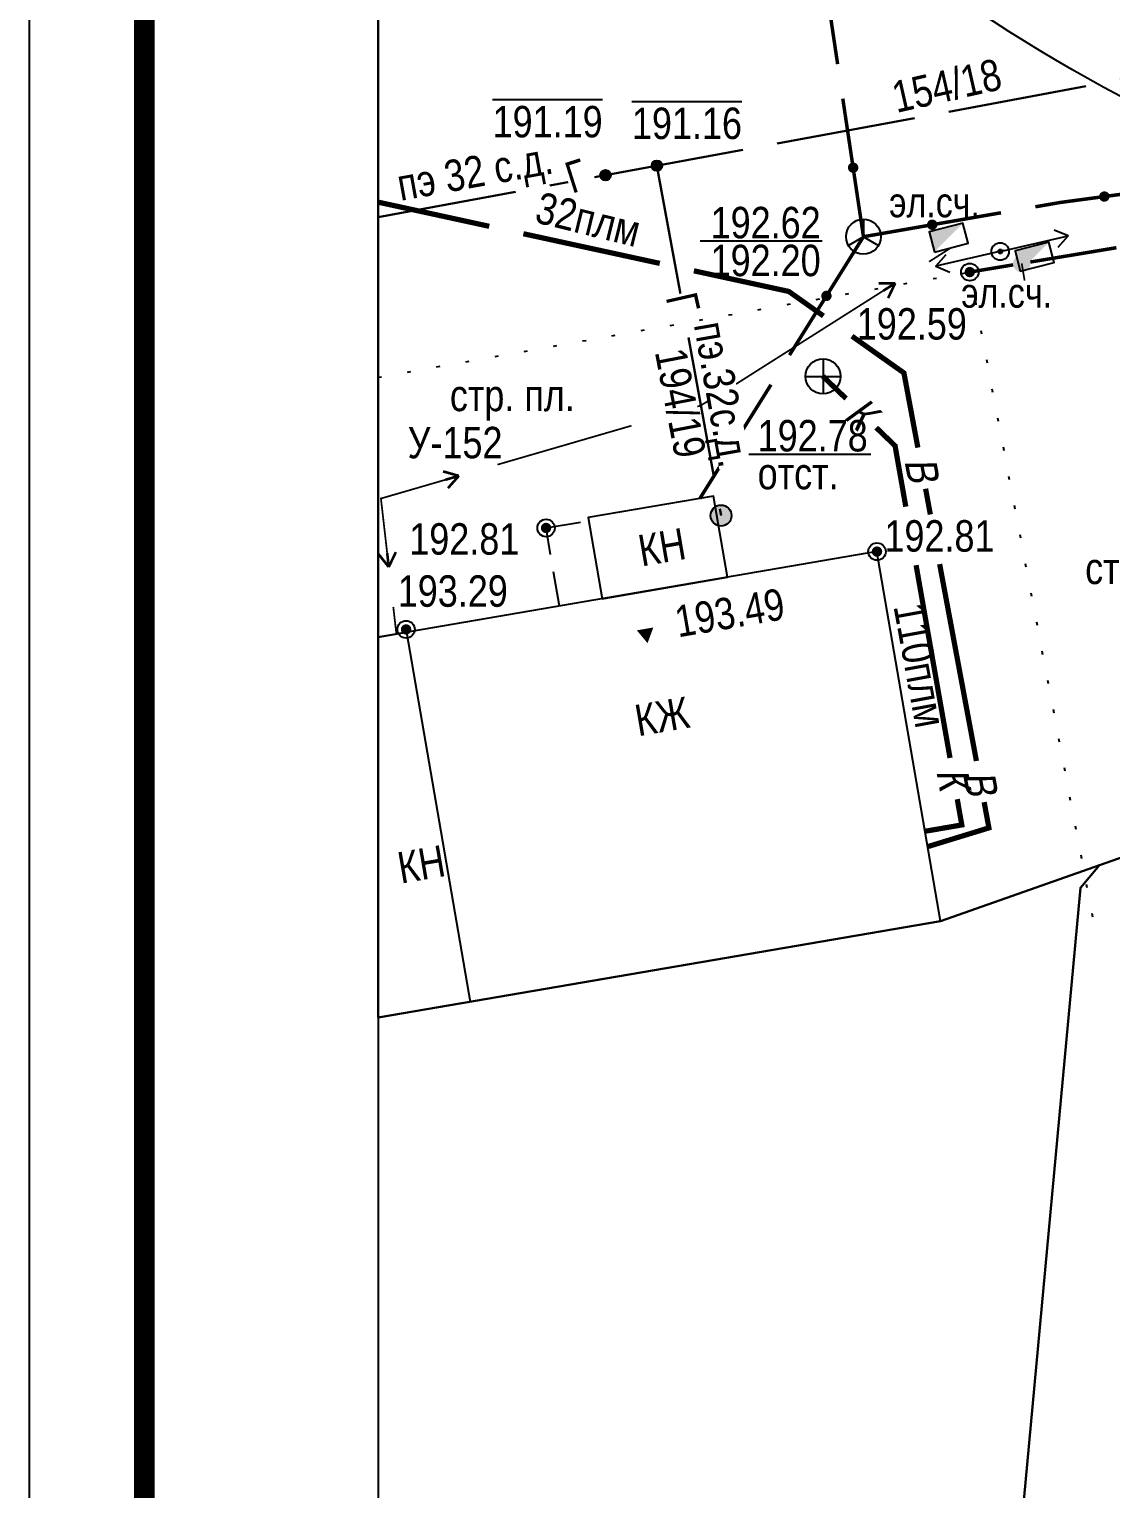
# Model space of a CAD drawing. Header units: millimetres. Extents: x 5990 to 6530, y 11230 to 11520.
# Drawn here: x 5990 to 6020.99, y 11453.14 to 11494.96 of the extents above; entities that cross this region are included whole.
import ezdxf
from ezdxf.enums import TextEntityAlignment as Align

# ---------------------------------------------------------------- set-up
doc = ezdxf.new("R2010")
doc.units = ezdxf.units.MM
doc.header["$PDMODE"] = 32
doc.header["$PDSIZE"] = 0.5
for name, pattern in [('46200000', [3, 2, -1]), ('71999999', [1.7, 0.2, -1.5]), ('g5_122', [5, 4, -1])]:
    doc.linetypes.add(name, pattern=pattern)
for name, color, linetype in [('01 ПЛАНШЕТ', 7, 'Continuous'), ('03 ЗДАНИЯ И ИХ ЧАСТИ', 7, 'Continuous'), ('04 ПРОМЫШЛЕННЫЕ И СОЦ.-КУЛЬТ. ОБЪЕКТЫ', 7, 'Continuous'), ('05 ГАЗОПРОВОД', 7, 'Continuous'), ('06 ВОДОПРОВОД', 7, 'Continuous'), ('07 ЭЛЕКТРОКАБЕЛЬ', 7, 'Continuous'), ('08 ЛЭП', 7, 'Continuous'), ('09 СВЯЗЬ', 7, 'Continuous'), ('10 КАНАЛИЗАЦИЯ', 7, 'Continuous'), ('15 РЕЛЬЕФ', 7, 'Continuous'), ('17 ОГРАЖДЕНИЯ', 7, 'Continuous')]:
    doc.layers.add(name, color=color, linetype=linetype)
doc.layers.add('18 ГРАНИЦА ТОПОСЪЕМКИ', color=7, linetype='Continuous', plot=False)
doc.styles.add('Д-431', font='ARIALNI_1.TTF', dxfattribs={"height": 0.9})
doc.styles.add('Р-131', font='ARIALN.TTF')

# ---------------------------------------------------------------- blocks, each defined once
blk = doc.blocks.new('48100000')
at = {"color": 7}
blk.add_solid([(0, 0), (-0.48, 0.83), (0.48, 0.83)], dxfattribs=at)
at = {"color": 7, "style": 'Д-431'}
blk.add_attdef('Z', (1.781, 0.028), '', height=1.8, dxfattribs=at)
blk = doc.blocks.new('*U73')
blk.add_hatch(color=1).paths.add_polyline_path([(2, 1.2), (0, 1.2), (0, 0)])
at = {"color": 1}
blk.add_lwpolyline([(0, 0), (2, 0), (2, 1.2), (0, 1.2)], close=True, dxfattribs=at)
blk.add_lwpolyline([(0, 0), (2, 0), (2, 1.2), (0, 1.2)], close=True, dxfattribs=at)
at = {"style": 'Д-431'}
blk.add_attdef('D', (-2.014, 2.572), '', height=1.7, rotation=345.59634, dxfattribs=at)
blk = doc.blocks.new('*U43')
blk.add_lwpolyline([(-9.358, -0.236), (-2.358, -0.236)])
at = {"style": 'Д-431'}
blk.add_attdef('Z1', text='', height=1.8, dxfattribs=at).set_placement((-8.757, 1.709), align=Align.TOP_LEFT)
for tag, p in [('Z2', (-8.757, -2.26)), ('Z3', (-8.707, -4.253)), ('Z4', (-8.707, -6.319))]:
    blk.add_attdef(tag, p, '', height=1.8, dxfattribs=at)
blk.add_wipeout([(-0.114, -0.994), (-0.174, -0.985), (-0.244, -0.97), (-0.278, -0.961), (-0.356, -0.935), (-0.414, -0.91), (-0.492, -0.871), (-0.567, -0.824), (-0.619, -0.785), (-0.671, -0.741), (-0.711, -0.704), (-0.773, -0.635), (-0.798, -0.602), (-0.831, -0.556), (-0.864, -0.503), (-0.898, -0.44), (-0.936, -0.353), (-0.951, -0.308), (-0.966, -0.257), (-0.984, -0.18), (-0.995, -0.101), (-1, -0.027), (-0.999, 0.035), (-0.994, 0.11), (-0.988, 0.157), (-0.98, 0.197), (-0.962, 0.272), (-0.95, 0.312), (-0.936, 0.351), (-0.92, 0.391), (-0.901, 0.433), (-0.879, 0.478), (-0.872, 0.489), (-0.863, 0.505), (-0.855, 0.519), (-0.848, 0.53), (-0.838, 0.546), (-0.829, 0.559), (-0.818, 0.575), (-0.809, 0.588), (-0.802, 0.598), (-0.793, 0.609), (-0.769, 0.64), (-0.76, 0.65), (-0.749, 0.662), (-0.741, 0.671), (-0.729, 0.684), (-0.722, 0.692), (-0.711, 0.703), (-0.7, 0.714), (-0.687, 0.726), (-0.673, 0.739), (-0.665, 0.747), (-0.646, 0.763), (-0.636, 0.771), (-0.624, 0.782), (-0.61, 0.792), (-0.598, 0.802), (-0.584, 0.812), (-0.564, 0.826), (-0.554, 0.833), (-0.531, 0.847), (-0.518, 0.856), (-0.505, 0.863), (-0.49, 0.872), (-0.472, 0.881), (-0.461, 0.887), (-0.445, 0.896), (-0.427, 0.904), (-0.363, 0.932), (-0.333, 0.943), (-0.306, 0.952), (-0.267, 0.964), (-0.22, 0.976), (-0.158, 0.987), (-0.104, 0.995), (0, 1), (0.098, 0.995), (0.161, 0.987), (0.22, 0.975), (0.304, 0.953), (0.363, 0.932), (0.482, 0.876), (0.56, 0.829), (0.633, 0.774), (0.732, 0.682), (0.806, 0.593), (0.855, 0.518), (0.941, 0.339), (0.977, 0.213), (0.991, 0.132), (0.997, 0.071), (1, 0.015), (0.997, -0.08), (0.974, -0.226), (0.944, -0.33), (0.911, -0.413), (0.883, -0.469), (0.859, -0.512), (0.824, -0.566), (0.792, -0.611), (0.757, -0.653), (0.718, -0.696), (0.664, -0.748), (0.632, -0.775), (0.596, -0.803), (0.545, -0.838), (0.498, -0.867), (0.428, -0.904), (0.381, -0.925), (0.309, -0.951), (0.237, -0.972), (0.178, -0.984), (0.069, -0.998), (-0.048, -0.999)])
for points in [[(0, 1), (0, 0), (-0.866, -0.5)], [(0, 0), (0.866, -0.5)]]:
    blk.add_lwpolyline(points)
blk.add_circle((0, 0), 1)
blk = doc.blocks.new('*U74')
blk.add_hatch(color=1).paths.add_polyline_path([(2, 1.2), (0, 1.2), (0, 0)])
at = {"color": 1}
blk.add_lwpolyline([(0, 0), (2, 0), (2, 1.2), (0, 1.2)], close=True, dxfattribs=at)
blk.add_lwpolyline([(0, 0), (2, 0), (2, 1.2), (0, 1.2)], close=True, dxfattribs=at)
at = {"style": 'Д-431'}
blk.add_attdef('D', (-3.799, -1.192), '', height=1.7, rotation=345.59634, dxfattribs=at)
blk = doc.blocks.new('g5_108a')
h = blk.add_hatch(color=0)
edge = h.paths.add_edge_path()
edge.add_arc((0, 0), 0.06, 0, 360)
at = {"color": 0, "lineweight": 25}
blk.add_circle((0, 0), 0.25, dxfattribs=at)
at = {"color": 0}
blk.add_circle((0, 0), 0.06, dxfattribs=at)
blk = doc.blocks.new('51478610')
at = {"style": 'Д-431'}
blk.add_attdef('Z', (1.108, -0.778), '', height=2, dxfattribs=at)
at = {"color": 7}
blk.add_wipeout([(0.5, 0.049), (0.481, 0.146), (0.443, 0.237), (0.388, 0.319), (0.319, 0.388), (0.237, 0.443), (0.146, 0.481), (0.049, 0.5), (-0.049, 0.5), (-0.146, 0.481), (-0.237, 0.443), (-0.319, 0.388), (-0.388, 0.319), (-0.443, 0.237), (-0.481, 0.146), (-0.5, 0.049), (-0.5, -0.049), (-0.481, -0.146), (-0.443, -0.237), (-0.388, -0.319), (-0.319, -0.388), (-0.237, -0.443), (-0.146, -0.481), (-0.049, -0.5), (0.049, -0.5), (0.146, -0.481), (0.237, -0.443), (0.319, -0.388), (0.388, -0.319), (0.443, -0.237), (0.481, -0.146), (0.5, -0.049)], dxfattribs=at)
at = {"layer": '08 ЛЭП', "xscale": 1.995788813040044, "yscale": 1.995788813040044, "zscale": 1.995788813040044}
blk.add_blockref('g5_108a', (0, 0), dxfattribs=at)
blk = doc.blocks.new('*U44')
blk.add_lwpolyline([(-4.259, -4.453), (2.741, -4.453)])
at = {"style": 'Д-431'}
blk.add_attdef('Z1', text='', height=1.8, dxfattribs=at).set_placement((-3.744, -2.501), align=Align.TOP_LEFT)
for tag, p in [('Z2', (-3.744, -6.47)), ('Z3', (-3.693, -8.463)), ('Z4', (-3.693, -10.529))]:
    blk.add_attdef(tag, p, '', height=1.8, dxfattribs=at)
blk.add_wipeout([(-0.114, -0.994), (-0.174, -0.985), (-0.244, -0.97), (-0.278, -0.961), (-0.356, -0.935), (-0.414, -0.91), (-0.492, -0.871), (-0.567, -0.824), (-0.619, -0.785), (-0.671, -0.741), (-0.711, -0.704), (-0.773, -0.635), (-0.798, -0.602), (-0.831, -0.556), (-0.864, -0.503), (-0.898, -0.44), (-0.936, -0.353), (-0.951, -0.308), (-0.966, -0.257), (-0.984, -0.18), (-0.995, -0.101), (-1, -0.027), (-0.999, 0.035), (-0.994, 0.11), (-0.988, 0.157), (-0.98, 0.197), (-0.962, 0.272), (-0.95, 0.312), (-0.936, 0.351), (-0.92, 0.391), (-0.901, 0.433), (-0.879, 0.478), (-0.872, 0.489), (-0.863, 0.505), (-0.855, 0.519), (-0.848, 0.53), (-0.838, 0.546), (-0.829, 0.559), (-0.818, 0.575), (-0.809, 0.588), (-0.802, 0.598), (-0.793, 0.609), (-0.769, 0.64), (-0.76, 0.65), (-0.749, 0.662), (-0.741, 0.671), (-0.729, 0.684), (-0.722, 0.692), (-0.711, 0.703), (-0.7, 0.714), (-0.687, 0.726), (-0.673, 0.739), (-0.665, 0.747), (-0.646, 0.763), (-0.636, 0.771), (-0.624, 0.782), (-0.61, 0.792), (-0.598, 0.802), (-0.584, 0.812), (-0.564, 0.826), (-0.554, 0.833), (-0.531, 0.847), (-0.518, 0.856), (-0.505, 0.863), (-0.49, 0.872), (-0.472, 0.881), (-0.461, 0.887), (-0.445, 0.896), (-0.427, 0.904), (-0.363, 0.932), (-0.333, 0.943), (-0.306, 0.952), (-0.267, 0.964), (-0.22, 0.976), (-0.158, 0.987), (-0.104, 0.995), (0, 1), (0.098, 0.995), (0.161, 0.987), (0.22, 0.975), (0.304, 0.953), (0.363, 0.932), (0.482, 0.876), (0.56, 0.829), (0.633, 0.774), (0.732, 0.682), (0.806, 0.593), (0.855, 0.518), (0.941, 0.339), (0.977, 0.213), (0.991, 0.132), (0.997, 0.071), (1, 0.015), (0.997, -0.08), (0.974, -0.226), (0.944, -0.33), (0.911, -0.413), (0.883, -0.469), (0.859, -0.512), (0.824, -0.566), (0.792, -0.611), (0.757, -0.653), (0.718, -0.696), (0.664, -0.748), (0.632, -0.775), (0.596, -0.803), (0.545, -0.838), (0.498, -0.867), (0.428, -0.904), (0.381, -0.925), (0.309, -0.951), (0.237, -0.972), (0.178, -0.984), (0.069, -0.998), (-0.048, -0.999)])
for points in [[(0, 1), (0, -1)], [(-1, 0), (1, 0)]]:
    blk.add_lwpolyline(points)
blk.add_circle((0, 0), 1)
blk = doc.blocks.new('*U49')
at = {"layer": '06 ВОДОПРОВОД', "color": 82, "ltscale": 0.5, "const_width": 0.15}
blk.add_lwpolyline([(6003.183, 11489.317), (6000, 11490.009)], dxfattribs=at)
at = {"layer": '06 ВОДОПРОВОД', "color": 82, "linetype": 'Continuous', "ltscale": 0.5, "const_width": 0.15}
blk.add_lwpolyline([(6008.069, 11488.255), (6004.161, 11489.104)], dxfattribs=at)
at = {"layer": '06 ВОДОПРОВОД', "color": 82, "linetype": 'Continuous', "ltscale": 0.5}
for points in [[(6012.759, 11486.748, 0.15, 0.15, 0), (6011.766, 11487.451, 0.15, 0.15, 0), (6009.046, 11488.042, 0, 0, 0)], [(6015.464, 11482.977, 0.15, 0.15, 0), (6015.065, 11485.116, 0.15, 0.15, 0), (6013.575, 11486.17, 0, 0, 0)]]:
    blk.add_lwpolyline(points, format="xyseb", dxfattribs=at)
at = {"layer": '06 ВОДОПРОВОД', "color": 82, "linetype": 'Continuous', "ltscale": 0.5, "flags": 128}
blk.add_lwpolyline([(6015.822, 11481.061, 0.15, 0.15, 0), (6015.685, 11481.798, 0, 0, 0)], format="xyseb", dxfattribs=at)
at = {"layer": '06 ВОДОПРОВОД', "color": 7, "linetype": 'Continuous', "ltscale": 0.5, "style": 'Д-431', "oblique": 10}
blk.add_text('В', height=0.9, rotation=280.5841, dxfattribs=at).set_placement((6015.077, 11482.598))
blk = doc.blocks.new('*U50')
at = {"layer": '06 ВОДОПРОВОД', "color": 82, "ltscale": 0.5, "const_width": 0.15}
blk.add_lwpolyline([(6017.142, 11473.998), (6016.088, 11479.639)], dxfattribs=at)
at = {"layer": '06 ВОДОПРОВОД', "color": 82, "linetype": 'Continuous', "ltscale": 0.5, "flags": 128}
blk.add_lwpolyline([(6015.744, 11471.543, 0.15, 0.15, 0), (6017.5, 11472.081, 0.15, 0.15, 0), (6017.363, 11472.819, 0, 0, 0)], format="xyseb", dxfattribs=at)
at = {"layer": '06 ВОДОПРОВОД', "color": 7, "linetype": 'Continuous', "ltscale": 0.5, "style": 'Д-431', "oblique": 10}
blk.add_text('В', height=0.9, rotation=280.5841, dxfattribs=at).set_placement((6016.755, 11473.619))
blk = doc.blocks.new('*U51')
at = {"layer": '10 КАНАЛИЗАЦИЯ', "color": 34, "ltscale": 0.5, "const_width": 0.15}
blk.add_lwpolyline([(6013.407, 11484.381), (6012.746, 11485.018)], dxfattribs=at)
at = {"layer": '10 КАНАЛИЗАЦИЯ', "color": 34, "linetype": 'Continuous', "ltscale": 0.5, "flags": 128}
blk.add_lwpolyline([(6015.118, 11481.285, 0.15, 0.15, 0), (6014.811, 11483.029, 0.15, 0.15, 0), (6014.271, 11483.549, 0, 0, 0)], format="xyseb", dxfattribs=at)
at = {"layer": '10 КАНАЛИЗАЦИЯ', "color": 7, "linetype": 'Continuous', "ltscale": 0.5, "style": 'Д-431', "oblique": 10}
blk.add_text('К', height=0.9, rotation=316.0911, dxfattribs=at).set_placement((6013.313, 11483.843))
blk = doc.blocks.new('*U52')
at = {"layer": '10 КАНАЛИЗАЦИЯ', "color": 34, "ltscale": 0.5, "const_width": 0.15}
blk.add_lwpolyline([(6016.385, 11474.085), (6015.413, 11479.609)], dxfattribs=at)
at = {"layer": '10 КАНАЛИЗАЦИЯ', "color": 34, "linetype": 'Continuous', "ltscale": 0.5, "flags": 128}
blk.add_lwpolyline([(6015.669, 11471.984, 0.15, 0.15, 0), (6016.723, 11472.165, 0.15, 0.15, 0), (6016.593, 11472.903, 0, 0, 0)], format="xyseb", dxfattribs=at)
at = {"layer": '10 КАНАЛИЗАЦИЯ', "color": 7, "linetype": 'Continuous', "ltscale": 0.5, "style": 'Д-431', "oblique": 10}
blk.add_text('К', height=0.9, rotation=279.9787, dxfattribs=at).set_placement((6015.992, 11473.705))
blk = doc.blocks.new('*U53')
at = {"layer": '07 ЭЛЕКТРОКАБЕЛЬ', "color": 1, "linetype": 'Continuous', "ltscale": 0.5, "flags": 128}
blk.add_lwpolyline([(6016.421, 11488.706, 0.05, 0.05, 0), (6015.787, 11488.304, 0, 0, 0)], format="xyseb", dxfattribs=at)
at = {"layer": '07 ЭЛЕКТРОКАБЕЛЬ', "color": 1, "linetype": 'Continuous', "ltscale": 0.5}
for points, const_width in [([(6014.816, 11487.688), (6014.344, 11487.685)], 0.075), ([(6014.816, 11487.688), (6014.478, 11487.474)], 0.075), ([(6014.816, 11487.688), (6014.612, 11487.263)], 0.075), ([(6008.362, 11483.925), (6008.676, 11484.277)], 0.075), ([(6008.362, 11483.925), (6008.746, 11484.037)], 0.075), ([(6008.362, 11483.925), (6008.816, 11483.797)], 0.075), ([(6007.258, 11483.604), (6003.417, 11482.488)], 0.05), ([(6002.312, 11482.167), (6001.858, 11482.295)], 0.075), ([(6002.312, 11482.167), (6001.928, 11482.055)], 0.075), ([(6002.312, 11482.167), (6001.998, 11481.815)], 0.075), ([(6000.303, 11479.556), (6000.009, 11479.925)], 0.075), ([(6000.303, 11479.556), (6000.258, 11479.954)], 0.075), ([(6000.303, 11479.556), (6000.506, 11479.982)], 0.075)]:
    blk.add_lwpolyline(points, dxfattribs=dict(at, const_width=const_width))
for points in [[(6014.689, 11487.608, 0.05, 0.05, 0), (6009.864, 11484.55, 0.05, 0.05, 0), (6009.226, 11484.176, 0.05, 0.05, 0), (6008.506, 11483.967, 0, 0, 0)], [(6002.168, 11482.125, 0.05, 0.05, 0), (6000.079, 11481.518, 0.05, 0.05, 0), (6000.286, 11479.705, 0, 0, 0)]]:
    blk.add_lwpolyline(points, format="xyseb", dxfattribs=at)
at = {"layer": '07 ЭЛЕКТРОКАБЕЛЬ', "color": 1, "ltscale": 0.5, "const_width": 0.05}
blk.add_lwpolyline([(6000.433, 11478.413), (6000.522, 11477.633)], dxfattribs=at)
blk = doc.blocks.new('*U54')
at = {"layer": '09 СВЯЗЬ', "linetype": 'Continuous', "ltscale": 0.5}
for points in [[(6012.924, 11487.45, 1), (6012.765, 11487.195, 1)], [(6010.275, 11483.21, 1), (6010.116, 11482.955, 1)]]:
    blk.add_hatch(color=5, dxfattribs=at).paths.add_polyline_path(points, flags=0)
at = {"layer": '09 СВЯЗЬ', "color": 5, "linetype": 'Continuous', "ltscale": 0.5, "flags": 128}
blk.add_lwpolyline([(6013.905, 11489.019, 0.1, 0.1, 0), (6012.845, 11487.323, 0.1, 0.1, 0), (6011.785, 11485.627, 0, 0, 0)], format="xyseb", dxfattribs=at)
at = {"layer": '09 СВЯЗЬ', "color": 5, "ltscale": 0.5}
blk.add_lwpolyline([(6011.255, 11484.779, 0.1, 0.1, 0), (6010.195, 11483.083, 0.1, 0.1, 0), (6009.218, 11481.519, 0, 0, 0)], format="xyseb", dxfattribs=at)
blk = doc.blocks.new('*U55')
at = {"layer": '09 СВЯЗЬ', "linetype": 'Continuous', "ltscale": 0.5}
for points in [[(6012.892, 11495.793, 1), (6012.848, 11496.09, 1)], [(6013.631, 11490.848, 1), (6013.587, 11491.145, 1)]]:
    blk.add_hatch(color=5, dxfattribs=at).paths.add_polyline_path(points, flags=0)
at = {"layer": '09 СВЯЗЬ', "color": 5, "ltscale": 0.5, "const_width": 0.1}
blk.add_lwpolyline([(6012.426, 11498.909), (6012.263, 11500)], dxfattribs=at)
at = {"layer": '09 СВЯЗЬ', "color": 5, "linetype": 'Continuous', "ltscale": 0.5}
blk.add_lwpolyline([(6013.165, 11493.964, 0.1, 0.1, 0), (6012.87, 11495.942, 0.1, 0.1, 0), (6012.574, 11497.92, 0, 0, 0)], format="xyseb", dxfattribs=at)
at = {"layer": '09 СВЯЗЬ', "color": 5, "linetype": 'Continuous', "ltscale": 0.5, "flags": 128}
blk.add_lwpolyline([(6013.905, 11489.019, 0.1, 0.1, 0), (6013.609, 11490.997, 0.1, 0.1, 0), (6013.313, 11492.975, 0, 0, 0)], format="xyseb", dxfattribs=at)
blk = doc.blocks.new('g5_330')
blk.add_hatch(color=0).paths.add_polyline_path([(0.15, 0, 1), (-0.15, 0, 1)])
at = {"color": 0}
blk.add_circle((0, 0), 0.15, dxfattribs=at)
blk = doc.blocks.new('g5_115_1')
at = {"color": 0}
for points in [[(0, 0), (2, 0)], [(1.647, -0.252), (2, 0), (1.647, 0.252)]]:
    blk.add_lwpolyline(points, dxfattribs=at)
blk = doc.blocks.new('g5_121_7c')
h = blk.add_hatch(color=0)
edge = h.paths.add_edge_path()
edge.add_arc((0, 0), 0.3, 0, 360)
at = {"color": 0}
blk.add_circle((0, 0), 0.3, dxfattribs=at)

msp = doc.modelspace()

# ---------------------------------------------------------------- hatches: boundary and pattern name
at = {"layer": '09 СВЯЗЬ', "linetype": 'Continuous', "ltscale": 0.5}
for points in [[(6020.66, 11490.15, 1), (6020.957, 11490.19, 1)], [(6015.727, 11489.336, 1), (6016.023, 11489.388, 1)]]:
    msp.add_hatch(color=5, dxfattribs=at).paths.add_polyline_path(points, flags=0)
at = {"layer": '15 РЕЛЬЕФ'}
h = msp.add_hatch(color=256, dxfattribs=at)
edge = h.paths.add_edge_path()
edge.add_arc((6016.952, 11488.005), 0.15, 0, 360)
h = msp.add_hatch(color=256, dxfattribs=at)
edge = h.paths.add_edge_path()
edge.add_arc((6004.811, 11480.674), 0.15, 0, 360)
h = msp.add_hatch(color=256, dxfattribs=at)
edge = h.paths.add_edge_path()
edge.add_arc((6014.293, 11479.997), 0.15, 0, 360)
h = msp.add_hatch(color=256, dxfattribs=at)
edge = h.paths.add_edge_path()
edge.add_arc((6000.799, 11477.767), 0.15, 0, 360)

# ---------------------------------------------------------------- linework, layer by layer
at = {"layer": '01 ПЛАНШЕТ', "color": 7, "const_width": 0.6}
msp.add_lwpolyline([(5993.3, 11506.7), (5993.3, 11382.987)], dxfattribs=at)
at = {"layer": '03 ЗДАНИЯ И ИХ ЧАСТИ', "color": 7}
msp.add_lwpolyline([(6006.42, 11478.646), (6010.012, 11479.262), (6009.613, 11481.586), (6006.021, 11480.97)], close=True, dxfattribs=at)
at = {"layer": '03 ЗДАНИЯ И ИХ ЧАСТИ', "color": 7, "linetype": '46200000', "ltscale": 0.5}
msp.add_lwpolyline([(6005.195, 11478.436), (6004.811, 11480.674), (6006.036, 11480.884)], dxfattribs=at)
at = {"layer": '03 ЗДАНИЯ И ИХ ЧАСТИ', "color": 7}
for points in [[(6000, 11466.644), (6016.111, 11469.409), (6014.293, 11479.997), (6000, 11477.544)], [(6000, 11477.544), (6000.814, 11477.684), (6002.631, 11467.095), (6000, 11466.644)]]:
    msp.add_lwpolyline(points, dxfattribs=at)
at = {"layer": '09 СВЯЗЬ', "color": 5, "linetype": 'Continuous', "ltscale": 0.5}
msp.add_lwpolyline([(6018.831, 11489.876, 0.1, 0.1, 0), (6019.536, 11489.999, 0.1, 0.1, 0), (6020.809, 11490.17, 0.1, 0.1, 0), (6022.791, 11490.436, 0, 0, 0)], format="xyseb", dxfattribs=at)
at = {"layer": '15 РЕЛЬЕФ'}
for p in [(6016.952, 11488.005), (6004.811, 11480.674), (6014.293, 11479.997), (6000.799, 11477.767)]:
    msp.add_point(p, dxfattribs=at)
at = {"layer": '17 ОГРАЖДЕНИЯ', "color": 7, "linetype": 'Continuous', "ltscale": 0.5}
for points, const_width in [([(6021.153, 11488.704), (6018.687, 11488.294)], 0.1), ([(6018.441, 11488.253), (6018.523, 11487.76)], 0.05)]:
    msp.add_lwpolyline(points, dxfattribs=dict(at, const_width=const_width))
at = {"layer": '17 ОГРАЖДЕНИЯ', "color": 7, "linetype": '71999999', "ltscale": 0.5, "flags": 128}
for points in [[(6000, 11484.991), (6016.952, 11488.005)], [(6016.952, 11488.005), (6020.525, 11469.24)]]:
    msp.add_lwpolyline(points, dxfattribs=at)
at = {"layer": '18 ГРАНИЦА ТОПОСЪЕМКИ', "color": 2, "lineweight": 30}
msp.add_lwpolyline([(6046.982, 11433.223), (6042.014, 11432.718), (6024.905, 11430.613), (6018.299, 11450.642), (6020.124, 11470.364), (6020.672, 11471.014)], dxfattribs=at)

# ---------------------------------------------------------------- block references
at = {"layer": '03 ЗДАНИЯ И ИХ ЧАСТИ', "color": 0, "xscale": 0.5, "yscale": 0.5, "zscale": 0.5, "rotation": 9.738618111946398}
msp.add_blockref('48100000', (6007.718, 11477.373), dxfattribs=at).add_auto_attribs({'Z': '193.49'})
at = {"layer": '05 ГАЗОПРОВОД'}
msp.add_blockref('g5_330', (6007.987, 11491.054), dxfattribs=at)
at = {"layer": '05 ГАЗОПРОВОД', "color": 1, "lineweight": 30}
msp.add_blockref('g5_121_7c', (6009.825, 11481.029), dxfattribs=at)
at = {"layer": '06 ВОДОПРОВОД', "color": 82}
msp.add_blockref('*U50', (0, 0), dxfattribs=at)
at = {"layer": '07 ЭЛЕКТРОКАБЕЛЬ', "color": 0, "xscale": 0.5, "yscale": 0.5, "zscale": 0.5, "rotation": 14.40365975049944}
for name, p in [('*U73', (6015.937, 11488.581)), ('*U74', (6018.399, 11488.035))]:
    msp.add_blockref(name, p, dxfattribs=at).add_auto_attribs({'D': 'эл.сч.'})
at = {"layer": '10 КАНАЛИЗАЦИЯ', "color": 34}
msp.add_blockref('*U52', (0, 0), dxfattribs=at)

# ---------------------------------------------------------------- texts
at = {"layer": '03 ЗДАНИЯ И ИХ ЧАСТИ', "color": 7, "style": 'Р-131'}
msp.add_text('У-152', height=0.9, dxfattribs=at).set_placement((6000.844, 11482.671))
at = {"layer": '03 ЗДАНИЯ И ИХ ЧАСТИ', "char_height": 0.9, "width": 0.32354, "attachment_point": 5, "rotation": 9.7386, "style": 'Р-131'}
for s, insert in [('КН', (6008.131, 11480.126)), ('КЖ', (6008.136, 11475.277)), ('КН', (6001.235, 11471.038))]:
    msp.add_mtext(s, dxfattribs=dict(at, insert=insert))
at = {"layer": '04 ПРОМЫШЛЕННЫЕ И СОЦ.-КУЛЬТ. ОБЪЕКТЫ', "style": 'Д-431'}
for p in [(6003.845, 11484.336), (6022.048, 11479.381)]:
    msp.add_text('стр. пл.', height=0.9, dxfattribs=at).set_placement(p, align=Align.MIDDLE)
at = {"layer": '06 ВОДОПРОВОД', "style": 'Д-431'}
msp.add_text('32плм', height=0.9, rotation=346.124, dxfattribs=at).set_placement((6004.448, 11489.442))
at = {"layer": '10 КАНАЛИЗАЦИЯ', "color": 7, "style": 'Д-431'}
msp.add_text('110плм', height=0.9, rotation=280.3625, dxfattribs=at).set_placement((6014.763, 11478.428))
at = {"layer": '15 РЕЛЬЕФ', "lineweight": 25, "style": 'Д-431'}
for s, p in [('192.59', (6013.714, 11486.072)), ('192.81', (6000.891, 11479.91)), ('192.81', (6014.506, 11479.997)), ('193.29', (6000.561, 11478.417))]:
    msp.add_text(s, height=0.9, dxfattribs=at).set_placement(p)

# ---------------------------------------------------------------- next in the draw order: block references
at = {"layer": '08 ЛЭП', "color": 0, "xscale": 0.5, "yscale": 0.5, "zscale": 0.5}
msp.add_blockref('51478610', (6017.823, 11488.595), dxfattribs=at)
at = {"layer": '09 СВЯЗЬ', "color": 0, "xscale": 0.5, "yscale": 0.5, "zscale": 0.5}
msp.add_blockref('*U43', (6013.905, 11489.019), dxfattribs=at).add_auto_attribs({'Z1': '192.62', 'Z2': '192.20'})
at = {"layer": '10 КАНАЛИЗАЦИЯ', "color": 0, "xscale": 0.5, "yscale": 0.5, "zscale": 0.5}
msp.add_blockref('*U44', (6012.746, 11485.018), dxfattribs=at).add_auto_attribs({'Z1': '192.78', 'Z2': 'отст.'})

# ---------------------------------------------------------------- next in the draw order: hatches: boundary and pattern name
at = {"layer": '17 ОГРАЖДЕНИЯ', "linetype": 'Continuous', "ltscale": 0.5}
msp.add_hatch(color=256, dxfattribs=at).paths.add_polyline_path([(6018.687, 11488.294, 1), (6018.194, 11488.212, 1)], flags=0)

# ---------------------------------------------------------------- next in the draw order: linework, layer by layer
at = {"layer": '01 ПЛАНШЕТ', "color": 7}
for points in [[(5990, 11230), (6260, 11230), (6260, 11520), (5990, 11520)], [(6250, 11500), (6000, 11500), (6000, 11250), (6250, 11250)]]:
    msp.add_lwpolyline(points, close=True, dxfattribs=at)
at = {"layer": '05 ГАЗОПРОВОД', "color": 1, "linetype": 'g5_122', "lineweight": 30}
for points in [[(6000, 11489.577), (6006.514, 11490.782), (6023.111, 11493.852), (6032.527, 11495.501)], [(6007.987, 11491.054), (6009.825, 11481.029)]]:
    msp.add_lwpolyline(points, dxfattribs=at)
at = {"layer": '09 СВЯЗЬ', "color": 5, "linetype": 'Continuous', "ltscale": 0.5, "flags": 128}
msp.add_lwpolyline([(6013.905, 11489.019, 0.1, 0.1, 0), (6015.875, 11489.362, 0.1, 0.1, 0), (6017.846, 11489.705, 0, 0, 0)], format="xyseb", dxfattribs=at)
at = {"layer": '15 РЕЛЬЕФ', "color": 34, "linetype": 'Continuous', "ltscale": 0.5}
msp.add_lwpolyline([(6028.513, 11489.928, -0.087673), (6013.777, 11497.959)], format="xyb", dxfattribs=at)
at = {"layer": '17 ОГРАЖДЕНИЯ', "color": 7, "ltscale": 0.5, "const_width": 0.1}
msp.add_lwpolyline([(6018.194, 11488.212), (6016.952, 11488.005)], dxfattribs=at)
at = {"layer": '18 ГРАНИЦА ТОПОСЪЕМКИ', "color": 2, "lineweight": 30}
msp.add_lwpolyline([(6057.974, 11500), (6000.338, 11500), (6000, 11500), (6000, 11466.644), (6016.111, 11469.409), (6033.609, 11475.569), (6037.378, 11475.615)], dxfattribs=at)

# ---------------------------------------------------------------- next in the draw order: block references
at = {"layer": '06 ВОДОПРОВОД', "color": 82}
msp.add_blockref('*U49', (0, 0), dxfattribs=at)
at = {"layer": '07 ЭЛЕКТРОКАБЕЛЬ', "color": 1}
msp.add_blockref('*U53', (0, 0), dxfattribs=at)
at = {"layer": '08 ЛЭП'}
for p, rotation in [((6017.823, 11488.595), 12.87904783981346), ((6017.932, 11488.62), 192.8779819628447)]:
    msp.add_blockref('g5_115_1', p, dxfattribs=dict(at, rotation=rotation))
at = {"layer": '09 СВЯЗЬ', "color": 5}
for name in ['*U55', '*U54']:
    msp.add_blockref(name, (0, 0), dxfattribs=at)
at = {"layer": '10 КАНАЛИЗАЦИЯ', "color": 34}
msp.add_blockref('*U51', (0, 0), dxfattribs=at)

# ---------------------------------------------------------------- next in the draw order: texts
at = {"color": 7, "insert": (6014.652, 11493.441), "char_height": 0.9, "width": 3.3146, "attachment_point": 1, "rotation": 12.7421, "line_spacing_factor": 0.6, "style": 'Д-431', "bg_fill": 3, "box_fill_scale": 1, "bg_fill_color": 256, "bg_fill_transparency": 0}
msp.add_mtext('{\\C4;154/18}', dxfattribs=at)
at = {"color": 7, "insert": (6008.808, 11485.89), "char_height": 0.9, "attachment_point": 1, "rotation": 280.8962, "line_spacing_factor": 0.6, "style": 'Д-431', "bg_fill": 3, "box_fill_scale": 1, "bg_fill_color": 256, "bg_fill_transparency": 0}
msp.add_mtext('{\\C4;194/19}', dxfattribs=at)
at = {"layer": '05 ГАЗОПРОВОД', "color": 7, "char_height": 0.9, "width": 2.79789, "attachment_point": 1, "line_spacing_factor": 0.6, "style": 'Д-431', "bg_fill": 3, "box_fill_scale": 1, "bg_fill_color": 256, "bg_fill_transparency": 0}
for s, insert in [('{\\O191.19}', (6003.279, 11492.766)), ('{\\O191.16}', (6007.271, 11492.718))]:
    msp.add_mtext(s, dxfattribs=dict(at, insert=insert))
at = {"layer": '05 ГАЗОПРОВОД', "color": 7, "char_height": 0.9, "width": 0.75892, "attachment_point": 1, "line_spacing_factor": 0.6, "style": 'Д-431', "bg_fill": 3, "box_fill_scale": 1, "bg_fill_color": 256, "bg_fill_transparency": 0}
for insert, rotation in [((6005.278, 11491.107), 17.573), ((6009.112, 11487.49), 282.8313)]:
    msp.add_mtext('Г', dxfattribs=dict(at, insert=insert, rotation=rotation))

# ---------------------------------------------------------------- next in the draw order: block references
at = {"layer": '05 ГАЗОПРОВОД'}
msp.add_blockref('g5_330', (6006.514, 11490.782), dxfattribs=at)

# ---------------------------------------------------------------- next in the draw order: texts
at = {"layer": '05 ГАЗОПРОВОД', "color": 7, "insert": (6000.477, 11490.93), "char_height": 0.9, "width": 4.44998, "attachment_point": 1, "rotation": 10.2324, "line_spacing_factor": 0.6, "style": 'Д-431', "bg_fill": 3, "box_fill_scale": 1, "bg_fill_color": 256, "bg_fill_transparency": 0}
msp.add_mtext('пэ 32 с.д.', dxfattribs=at)
at = {"layer": '05 ГАЗОПРОВОД', "color": 7, "insert": (6009.928, 11486.655), "char_height": 0.9, "attachment_point": 1, "rotation": 280.029, "line_spacing_factor": 0.6, "style": 'Д-431', "bg_fill": 3, "box_fill_scale": 1, "bg_fill_color": 256, "bg_fill_transparency": 0}
msp.add_mtext('пэ.32с.д.', dxfattribs=at)

# ---------------------------------------------------------------- next in the draw order: linework, layer by layer
at = {"color": 7, "lineweight": 15}
msp.add_lwpolyline([(6000, 11250), (6250, 11250), (6250, 11500), (6000, 11500)], close=True, dxfattribs=at)

doc.saveas('drawing.dxf')
